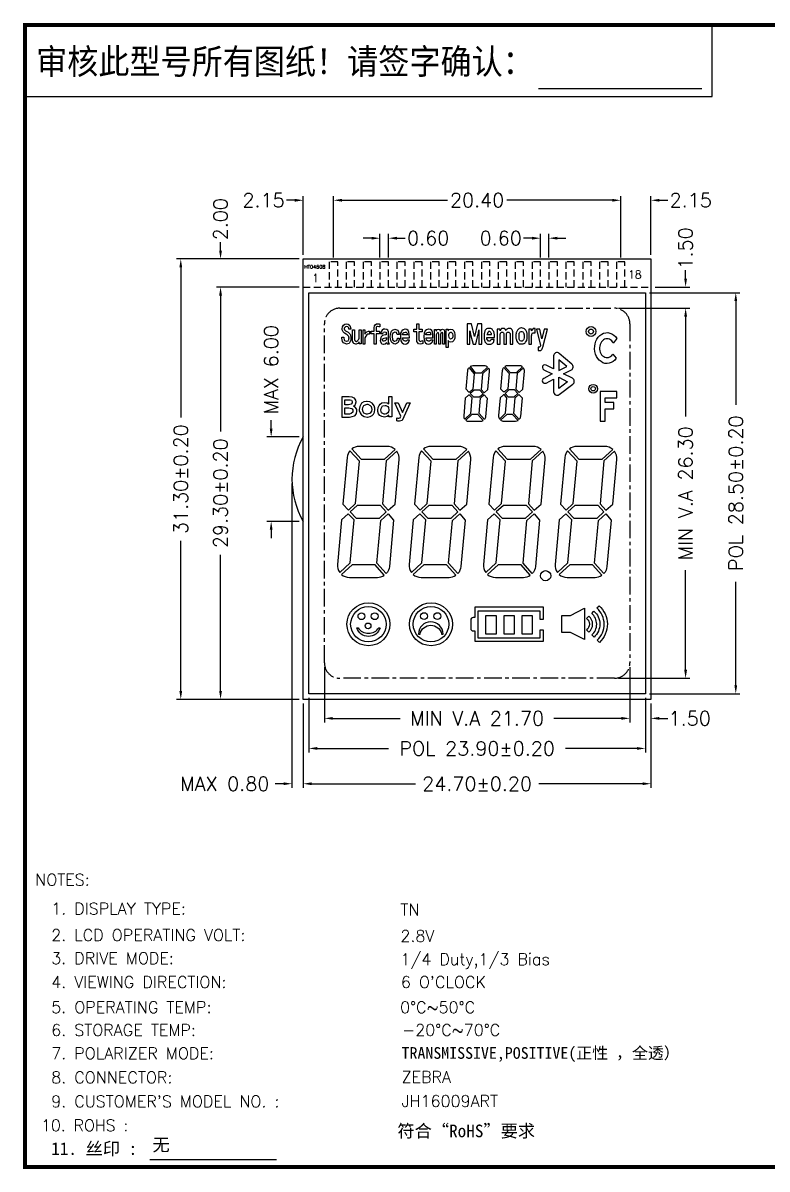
# Model space of a CAD drawing. Header units: inches. Extents: x -1849 to -1456, y -1004 to -896.
# Drawn here: x -1775.8 to -1722.9, y -1003.5 to -922.1 of the extents above; entities that cross this region are included whole.
import ezdxf

# ---------------------------------------------------------------- set-up
doc = ezdxf.new("R2010")
doc.units = ezdxf.units.IN
doc.header["$MEASUREMENT"] = 0
doc.header["$PDMODE"] = 35
doc.linetypes.add('CENTER', pattern=[2, 1.25, -0.25, 0.25, -0.25])
doc.linetypes.add('DASHED', pattern=[0.75, 0.5, -0.25])
doc.layers.add('dim', color=3, linetype='Continuous')
doc.layers.add('SPEC', color=2, linetype='Continuous')
doc.styles.add('romans', font='romans.shx')
doc.styles.add('公司名', font='')
doc.styles.add('新宋体', font='')
doc.styles.add('样式 3', font='romanc.shx')
doc.styles.get('公司名').set_extended_font_data('SimSun')
doc.styles.get('新宋体').set_extended_font_data('SimSun')
doc.dimstyles.new('LCDDIM', dxfattribs={"dimtxt": 1, "dimasz": 0.6, "dimexe": 0.3, "dimexo": 0.3, "dimgap": 0.1, "dimtad": 0, "dimzin": 0, "dimdsep": 46, "dimtxsty": 'romans', "dimcen": 2.5, "dimclrd": 256, "dimclre": 256, "dimclrt": 256, "dimazin": 3, "dimtfac": 1, "dimtofl": 0, "dimtmove": 0, "dimatfit": 0, "dimfxl": 0, "dimlwd": -1, "dimlwe": -1, "dimarcsym": 0})

# ---------------------------------------------------------------- blocks, each defined once
blk = doc.blocks.new('*D2')
at = {"layer": 'Defpoints', "color": 0}
for p in [(-1758.151, -951.482), (-1755.87, -951.482), (-1755.87, -957.482)]:
    blk.add_point(p, dxfattribs=at)
at = {"layer": 'dim'}
for p, q in [((-1758.151, -950.882), (-1758.151, -950.282)), ((-1756.17, -951.482), (-1758.451, -951.482)), ((-1756.17, -957.482), (-1758.451, -957.482)), ((-1758.151, -958.082), (-1758.151, -958.682))]:
    blk.add_line(p, q, dxfattribs=at)
for points in [[(-1758.251, -950.882), (-1758.051, -950.882), (-1758.151, -951.482)], [(-1758.251, -958.082), (-1758.051, -958.082), (-1758.151, -957.482)]]:
    blk.add_solid(points, dxfattribs=at)
at = {"layer": 'dim', "insert": (-1758.151, -946.706), "char_height": 1, "attachment_point": 5, "rotation": 90, "style": 'romans'}
blk.add_mtext('MAX 6.00', dxfattribs=at)
blk = doc.blocks.new('*D3')
at = {"layer": 'Defpoints', "color": 0}
for p in [(-1764.57, -938.832), (-1755.87, -938.832), (-1755.87, -970.132)]:
    blk.add_point(p, dxfattribs=at)
at = {"layer": 'dim'}
for p, q in [((-1756.17, -938.832), (-1764.87, -938.832)), ((-1764.57, -939.432), (-1764.57, -950.096)), ((-1764.57, -969.532), (-1764.57, -958.868)), ((-1756.17, -970.132), (-1764.87, -970.132))]:
    blk.add_line(p, q, dxfattribs=at)
for points in [[(-1764.67, -939.432), (-1764.47, -939.432), (-1764.57, -938.832)], [(-1764.67, -969.532), (-1764.47, -969.532), (-1764.57, -970.132)]]:
    blk.add_solid(points, dxfattribs=at)
at = {"layer": 'dim', "insert": (-1764.57, -954.482), "char_height": 1, "attachment_point": 5, "rotation": 90, "style": 'romans'}
blk.add_mtext('31.30%%P0.20', dxfattribs=at)
blk = doc.blocks.new('*D4')
at = {"layer": 'Defpoints', "color": 0}
for p in [(-1761.744, -940.832), (-1755.87, -940.832), (-1756.37, -970.132)]:
    blk.add_point(p, dxfattribs=at)
at = {"layer": 'dim'}
for p, q in [((-1756.17, -940.832), (-1762.044, -940.832)), ((-1761.744, -941.432), (-1761.744, -951.096)), ((-1761.744, -969.532), (-1761.744, -959.868)), ((-1756.67, -970.132), (-1762.044, -970.132))]:
    blk.add_line(p, q, dxfattribs=at)
for points in [[(-1761.844, -941.432), (-1761.644, -941.432), (-1761.744, -940.832)], [(-1761.844, -969.532), (-1761.644, -969.532), (-1761.744, -970.132)]]:
    blk.add_solid(points, dxfattribs=at)
at = {"layer": 'dim', "insert": (-1761.744, -955.482), "char_height": 1, "attachment_point": 5, "rotation": 90, "style": 'romans'}
blk.add_mtext('29.30%%P0.20', dxfattribs=at)
blk = doc.blocks.new('*D5')
at = {"layer": 'Defpoints', "color": 0}
for p in [(-1733.32, -934.662), (-1753.72, -939.032), (-1733.32, -939.032)]:
    blk.add_point(p, dxfattribs=at)
at = {"layer": 'dim'}
for p, q in [((-1753.72, -938.732), (-1753.72, -934.362)), ((-1753.12, -934.662), (-1745.62, -934.662)), ((-1733.92, -934.662), (-1741.42, -934.662)), ((-1733.32, -938.732), (-1733.32, -934.362))]:
    blk.add_line(p, q, dxfattribs=at)
for points in [[(-1753.12, -934.562), (-1753.12, -934.762), (-1753.72, -934.662)], [(-1733.92, -934.562), (-1733.92, -934.762), (-1733.32, -934.662)]]:
    blk.add_solid(points, dxfattribs=at)
at = {"layer": 'dim', "insert": (-1743.52, -934.662), "char_height": 1, "attachment_point": 5, "style": 'romans'}
blk.add_mtext('20.40', dxfattribs=at)
blk = doc.blocks.new('*D6')
at = {"layer": 'Defpoints', "color": 0}
for p in [(-1749.82, -937.358), (-1750.42, -939.032), (-1749.82, -939.032)]:
    blk.add_point(p, dxfattribs=at)
at = {"layer": 'dim'}
for p, q in [((-1751.02, -937.358), (-1751.62, -937.358)), ((-1750.42, -938.732), (-1750.42, -937.058)), ((-1749.82, -938.732), (-1749.82, -937.058)), ((-1749.22, -937.358), (-1748.62, -937.358))]:
    blk.add_line(p, q, dxfattribs=at)
for points in [[(-1751.02, -937.258), (-1751.02, -937.458), (-1750.42, -937.358)], [(-1749.22, -937.258), (-1749.22, -937.458), (-1749.82, -937.358)]]:
    blk.add_solid(points, dxfattribs=at)
at = {"layer": 'dim', "insert": (-1746.996, -937.358), "char_height": 1, "attachment_point": 5, "style": 'romans'}
blk.add_mtext('0.60', dxfattribs=at)
blk = doc.blocks.new('*D7')
at = {"layer": 'Defpoints', "color": 0}
for p in [(-1739.02, -937.358), (-1739.02, -939.032), (-1738.42, -939.032)]:
    blk.add_point(p, dxfattribs=at)
at = {"layer": 'dim'}
for p, q in [((-1739.62, -937.358), (-1740.22, -937.358)), ((-1739.02, -938.732), (-1739.02, -937.058)), ((-1738.42, -938.732), (-1738.42, -937.058)), ((-1737.82, -937.358), (-1737.22, -937.358))]:
    blk.add_line(p, q, dxfattribs=at)
for points in [[(-1739.62, -937.258), (-1739.62, -937.458), (-1739.02, -937.358)], [(-1737.82, -937.258), (-1737.82, -937.458), (-1738.42, -937.358)]]:
    blk.add_solid(points, dxfattribs=at)
at = {"layer": 'dim', "insert": (-1741.844, -937.358), "char_height": 1, "attachment_point": 5, "style": 'romans'}
blk.add_mtext('0.60', dxfattribs=at)
blk = doc.blocks.new('*D8')
at = {"layer": 'Defpoints', "color": 0}
for p in [(-1755.87, -934.662), (-1755.87, -938.832), (-1753.72, -939.032)]:
    blk.add_point(p, dxfattribs=at)
at = {"layer": 'dim'}
for p, q in [((-1756.47, -934.662), (-1757.07, -934.662)), ((-1755.87, -938.532), (-1755.87, -934.362)), ((-1753.72, -938.732), (-1753.72, -934.362)), ((-1753.12, -934.662), (-1752.52, -934.662))]:
    blk.add_line(p, q, dxfattribs=at)
for points in [[(-1756.47, -934.562), (-1756.47, -934.762), (-1755.87, -934.662)], [(-1753.12, -934.562), (-1753.12, -934.762), (-1753.72, -934.662)]]:
    blk.add_solid(points, dxfattribs=at)
at = {"layer": 'dim', "insert": (-1758.694, -934.662), "char_height": 1, "attachment_point": 5, "style": 'romans'}
blk.add_mtext('2.15', dxfattribs=at)
blk = doc.blocks.new('*D9')
at = {"layer": 'Defpoints', "color": 0}
for p in [(-1731.17, -934.662), (-1733.32, -939.032), (-1731.17, -938.832)]:
    blk.add_point(p, dxfattribs=at)
at = {"layer": 'dim'}
for p, q in [((-1733.92, -934.662), (-1734.52, -934.662)), ((-1733.32, -938.732), (-1733.32, -934.362)), ((-1731.17, -938.532), (-1731.17, -934.362)), ((-1730.57, -934.662), (-1729.97, -934.662))]:
    blk.add_line(p, q, dxfattribs=at)
for points in [[(-1733.92, -934.562), (-1733.92, -934.762), (-1733.32, -934.662)], [(-1730.57, -934.562), (-1730.57, -934.762), (-1731.17, -934.662)]]:
    blk.add_solid(points, dxfattribs=at)
at = {"layer": 'dim', "insert": (-1728.346, -934.662), "char_height": 1, "attachment_point": 5, "style": 'romans'}
blk.add_mtext('2.15', dxfattribs=at)
blk = doc.blocks.new('*D10')
at = {"layer": 'Defpoints', "color": 0}
for p in [(-1761.744, -938.832), (-1755.87, -938.832), (-1755.87, -940.832)]:
    blk.add_point(p, dxfattribs=at)
at = {"layer": 'dim'}
for p, q in [((-1761.744, -938.232), (-1761.744, -937.632)), ((-1756.17, -938.832), (-1762.044, -938.832)), ((-1756.17, -940.832), (-1762.044, -940.832)), ((-1761.744, -941.432), (-1761.744, -942.032))]:
    blk.add_line(p, q, dxfattribs=at)
for points in [[(-1761.844, -938.232), (-1761.644, -938.232), (-1761.744, -938.832)], [(-1761.844, -941.432), (-1761.644, -941.432), (-1761.744, -940.832)]]:
    blk.add_solid(points, dxfattribs=at)
at = {"layer": 'dim', "insert": (-1761.744, -936.008), "char_height": 1, "attachment_point": 5, "rotation": 90, "style": 'romans'}
blk.add_mtext('2.00', dxfattribs=at)
blk = doc.blocks.new('*D11')
at = {"layer": 'Defpoints', "color": 0}
for p in [(-1755.87, -970.132), (-1731.17, -970.132), (-1731.17, -976.127)]:
    blk.add_point(p, dxfattribs=at)
at = {"layer": 'dim'}
for p, q in [((-1755.87, -970.432), (-1755.87, -976.427)), ((-1731.17, -970.432), (-1731.17, -976.427)), ((-1755.27, -976.127), (-1747.906, -976.127)), ((-1731.77, -976.127), (-1739.135, -976.127))]:
    blk.add_line(p, q, dxfattribs=at)
for points in [[(-1755.27, -976.027), (-1755.27, -976.227), (-1755.87, -976.127)], [(-1731.77, -976.027), (-1731.77, -976.227), (-1731.17, -976.127)]]:
    blk.add_solid(points, dxfattribs=at)
at = {"layer": 'dim', "insert": (-1743.52, -976.127), "char_height": 1, "attachment_point": 5, "style": 'romans'}
blk.add_mtext('24.70%%P0.20', dxfattribs=at)
blk = doc.blocks.new('*D12')
at = {"layer": 'Defpoints', "color": 0}
for p in [(-1755.47, -969.732), (-1731.57, -969.732), (-1731.57, -973.617)]:
    blk.add_point(p, dxfattribs=at)
at = {"layer": 'dim'}
for p, q in [((-1755.47, -970.032), (-1755.47, -973.917)), ((-1731.57, -970.032), (-1731.57, -973.917)), ((-1754.87, -973.617), (-1749.811, -973.617)), ((-1732.17, -973.617), (-1737.23, -973.617))]:
    blk.add_line(p, q, dxfattribs=at)
for points in [[(-1754.87, -973.517), (-1754.87, -973.717), (-1755.47, -973.617)], [(-1732.17, -973.517), (-1732.17, -973.717), (-1731.57, -973.617)]]:
    blk.add_solid(points, dxfattribs=at)
at = {"layer": 'dim', "insert": (-1743.52, -973.617), "char_height": 1, "attachment_point": 5, "style": 'romans'}
blk.add_mtext('POL 23.90%%P0.20', dxfattribs=at)
blk = doc.blocks.new('*D13')
at = {"layer": 'Defpoints', "color": 0}
for p in [(-1754.37, -967.532), (-1732.67, -967.532), (-1732.67, -971.481)]:
    blk.add_point(p, dxfattribs=at)
at = {"layer": 'dim'}
for p, q in [((-1754.37, -967.832), (-1754.37, -971.781)), ((-1732.67, -967.832), (-1732.67, -971.781)), ((-1753.77, -971.481), (-1748.977, -971.481)), ((-1733.27, -971.481), (-1738.063, -971.481))]:
    blk.add_line(p, q, dxfattribs=at)
for points in [[(-1753.77, -971.381), (-1753.77, -971.581), (-1754.37, -971.481)], [(-1733.27, -971.381), (-1733.27, -971.581), (-1732.67, -971.481)]]:
    blk.add_solid(points, dxfattribs=at)
at = {"layer": 'dim', "insert": (-1743.52, -971.481), "char_height": 1, "attachment_point": 5, "style": 'romans'}
blk.add_mtext('MIN V.A 21.70', dxfattribs=at)
blk = doc.blocks.new('*D14')
at = {"layer": 'Defpoints', "color": 0}
for p in [(-1756.67, -954.482), (-1755.87, -970.132), (-1755.87, -976.127)]:
    blk.add_point(p, dxfattribs=at)
at = {"layer": 'dim'}
for p, q in [((-1756.67, -954.782), (-1756.67, -976.427)), ((-1755.87, -970.432), (-1755.87, -976.427)), ((-1757.27, -976.127), (-1757.87, -976.127)), ((-1755.27, -976.127), (-1754.67, -976.127))]:
    blk.add_line(p, q, dxfattribs=at)
for points in [[(-1757.27, -976.027), (-1757.27, -976.227), (-1756.67, -976.127)], [(-1755.27, -976.027), (-1755.27, -976.227), (-1755.87, -976.127)]]:
    blk.add_solid(points, dxfattribs=at)
at = {"layer": 'dim', "insert": (-1761.446, -976.127), "char_height": 1, "attachment_point": 5, "style": 'romans'}
blk.add_mtext('MAX 0.80', dxfattribs=at)
blk = doc.blocks.new('*D15')
at = {"layer": 'Defpoints', "color": 0}
for p in [(-1731.57, -941.232), (-1725.146, -941.232), (-1731.57, -969.732)]:
    blk.add_point(p, dxfattribs=at)
at = {"layer": 'dim'}
for p, q in [((-1731.27, -941.232), (-1724.846, -941.232)), ((-1725.146, -941.832), (-1725.146, -949.192)), ((-1725.146, -969.132), (-1725.146, -961.773)), ((-1731.27, -969.732), (-1724.846, -969.732))]:
    blk.add_line(p, q, dxfattribs=at)
for points in [[(-1725.246, -941.832), (-1725.046, -941.832), (-1725.146, -941.232)], [(-1725.246, -969.132), (-1725.046, -969.132), (-1725.146, -969.732)]]:
    blk.add_solid(points, dxfattribs=at)
at = {"layer": 'dim', "insert": (-1725.146, -955.482), "char_height": 1, "attachment_point": 5, "rotation": 90, "style": 'romans'}
blk.add_mtext('POL 28.50%%P0.20', dxfattribs=at)
blk = doc.blocks.new('*D16')
at = {"layer": 'Defpoints', "color": 0}
for p in [(-1733.77, -942.332), (-1728.709, -942.332), (-1733.77, -968.632)]:
    blk.add_point(p, dxfattribs=at)
at = {"layer": 'dim'}
for p, q in [((-1733.47, -942.332), (-1728.409, -942.332)), ((-1728.709, -942.932), (-1728.709, -950.025)), ((-1728.709, -968.032), (-1728.709, -960.939)), ((-1733.47, -968.632), (-1728.409, -968.632))]:
    blk.add_line(p, q, dxfattribs=at)
for points in [[(-1728.809, -942.932), (-1728.609, -942.932), (-1728.709, -942.332)], [(-1728.809, -968.032), (-1728.609, -968.032), (-1728.709, -968.632)]]:
    blk.add_solid(points, dxfattribs=at)
at = {"layer": 'dim', "insert": (-1728.709, -955.482), "char_height": 1, "attachment_point": 5, "rotation": 90, "style": 'romans'}
blk.add_mtext('MIN V.A 26.30', dxfattribs=at)
blk = doc.blocks.new('*D17')
at = {"layer": 'Defpoints', "color": 0}
for p in [(-1732.67, -967.532), (-1731.17, -970.132), (-1731.17, -971.481)]:
    blk.add_point(p, dxfattribs=at)
at = {"layer": 'dim'}
for p, q in [((-1732.67, -967.832), (-1732.67, -971.781)), ((-1731.17, -970.432), (-1731.17, -971.781)), ((-1733.27, -971.481), (-1733.87, -971.481)), ((-1730.57, -971.481), (-1729.97, -971.481))]:
    blk.add_line(p, q, dxfattribs=at)
for points in [[(-1733.27, -971.381), (-1733.27, -971.581), (-1732.67, -971.481)], [(-1730.57, -971.381), (-1730.57, -971.581), (-1731.17, -971.481)]]:
    blk.add_solid(points, dxfattribs=at)
at = {"layer": 'dim', "insert": (-1728.418, -971.481), "char_height": 1, "attachment_point": 5, "style": 'romans'}
blk.add_mtext('1.50', dxfattribs=at)
blk = doc.blocks.new('*D18')
at = {"layer": 'Defpoints', "color": 0}
for p in [(-1731.17, -940.832), (-1728.709, -940.832), (-1733.77, -942.332)]:
    blk.add_point(p, dxfattribs=at)
at = {"layer": 'dim'}
for p, q in [((-1728.709, -940.232), (-1728.709, -939.632)), ((-1730.87, -940.832), (-1728.409, -940.832)), ((-1733.47, -942.332), (-1728.409, -942.332)), ((-1728.709, -942.932), (-1728.709, -943.532))]:
    blk.add_line(p, q, dxfattribs=at)
for points in [[(-1728.809, -940.232), (-1728.609, -940.232), (-1728.709, -940.832)], [(-1728.809, -942.932), (-1728.609, -942.932), (-1728.709, -942.332)]]:
    blk.add_solid(points, dxfattribs=at)
at = {"layer": 'dim', "insert": (-1728.709, -938.08), "char_height": 1, "attachment_point": 5, "rotation": 90, "style": 'romans'}
blk.add_mtext('1.50', dxfattribs=at)
blk = doc.blocks.new('A')
at = {"layer": 'SPEC', "const_width": 0.28}
blk.add_lwpolyline([(0, 0), (0, 81.172), (114.799, 81.173), (114.8, 0), (0, 0)], dxfattribs=at)

msp = doc.modelspace()

# ---------------------------------------------------------------- linework, layer by layer
at = {"ltscale": 0.5}
for points in [[(-1731.17, -970.132), (-1755.87, -970.132), (-1755.87, -938.832), (-1731.17, -938.832)], [(-1755.47, -969.732), (-1755.47, -941.232), (-1731.57, -941.232), (-1731.57, -969.732)], [(-1742.895, -965.486), (-1742.895, -964.167), (-1742.178, -964.167), (-1742.178, -965.486)], [(-1740.888, -965.486), (-1741.605, -965.486), (-1741.605, -964.167), (-1740.888, -964.167)], [(-1740.314, -965.486), (-1740.314, -964.167), (-1739.598, -964.167), (-1739.598, -965.486)]]:
    msp.add_lwpolyline(points, close=True, dxfattribs=at)
at = {"linetype": 'DASHED'}
for points in [[(-1753.42, -940.832), (-1753.42, -939.032), (-1754.02, -939.032), (-1754.02, -940.832)], [(-1752.22, -940.832), (-1752.22, -939.032), (-1752.82, -939.032), (-1752.82, -940.832)], [(-1751.02, -940.832), (-1751.02, -939.032), (-1751.62, -939.032), (-1751.62, -940.832)], [(-1749.82, -940.832), (-1749.82, -939.032), (-1750.42, -939.032), (-1750.42, -940.832)], [(-1748.62, -940.832), (-1748.62, -939.032), (-1749.22, -939.032), (-1749.22, -940.832)], [(-1747.42, -940.832), (-1747.42, -939.032), (-1748.02, -939.032), (-1748.02, -940.832)], [(-1746.22, -940.832), (-1746.22, -939.032), (-1746.82, -939.032), (-1746.82, -940.832)], [(-1745.02, -940.832), (-1745.02, -939.032), (-1745.62, -939.032), (-1745.62, -940.832)], [(-1743.82, -940.832), (-1743.82, -939.032), (-1744.42, -939.032), (-1744.42, -940.832)], [(-1742.62, -940.832), (-1742.62, -939.032), (-1743.22, -939.032), (-1743.22, -940.832)], [(-1741.42, -940.832), (-1741.42, -939.032), (-1742.02, -939.032), (-1742.02, -940.832)], [(-1740.22, -940.832), (-1740.22, -939.032), (-1740.82, -939.032), (-1740.82, -940.832)], [(-1739.02, -940.832), (-1739.02, -939.032), (-1739.62, -939.032), (-1739.62, -940.832)], [(-1737.82, -940.832), (-1737.82, -939.032), (-1738.42, -939.032), (-1738.42, -940.832)], [(-1736.62, -940.832), (-1736.62, -939.032), (-1737.22, -939.032), (-1737.22, -940.832)], [(-1735.42, -940.832), (-1735.42, -939.032), (-1736.02, -939.032), (-1736.02, -940.832)], [(-1734.22, -940.832), (-1734.22, -939.032), (-1734.82, -939.032), (-1734.82, -940.832)], [(-1733.02, -940.832), (-1733.02, -939.032), (-1733.62, -939.032), (-1733.62, -940.832)], [(-1755.87, -940.832), (-1731.17, -940.832)]]:
    msp.add_lwpolyline(points, dxfattribs=at)
at = {"linetype": 'CENTER'}
msp.add_lwpolyline([(-1732.67, -943.432), (-1732.67, -967.532, -0.414214), (-1733.77, -968.632), (-1753.27, -968.632, -0.414214), (-1754.37, -967.532), (-1754.37, -943.432, -0.414214), (-1753.27, -942.332), (-1733.77, -942.332, -0.414214)], format="xyb", close=True, dxfattribs=at)
at = {"color": 6}
for points in [[(-1752.573, -944.149), (-1752.546, -944.19), (-1752.525, -944.236), (-1752.509, -944.285), (-1752.496, -944.337), (-1752.488, -944.391), (-1752.485, -944.446), (-1752.486, -944.501), (-1752.491, -944.556), (-1752.501, -944.609), (-1752.515, -944.66), (-1752.533, -944.708), (-1752.555, -944.752), (-1752.62, -944.83), (-1752.792, -944.884), (-1752.853, -944.874), (-1753.008, -944.793), (-1753.078, -944.687), (-1753.125, -944.46), (-1753.125, -944.384), (-1752.99, -944.384), (-1752.99, -944.43), (-1752.959, -944.58), (-1752.934, -944.617), (-1752.823, -944.675), (-1752.798, -944.679), (-1752.679, -944.642), (-1752.651, -944.609), (-1752.64, -944.583), (-1752.631, -944.555), (-1752.625, -944.526), (-1752.621, -944.496), (-1752.619, -944.466), (-1752.62, -944.435), (-1752.624, -944.405), (-1752.63, -944.376), (-1752.638, -944.348), (-1752.648, -944.322), (-1752.657, -944.309), (-1752.751, -944.222), (-1752.818, -944.184), (-1752.948, -944.113), (-1753.031, -944.004), (-1753.034, -944), (-1753.095, -943.871), (-1753.101, -943.8), (-1753.079, -943.65), (-1753.009, -943.538), (-1752.906, -943.459), (-1752.798, -943.438), (-1752.671, -943.463), (-1752.576, -943.534), (-1752.565, -943.55), (-1752.513, -943.692), (-1752.499, -943.813), (-1752.636, -943.813), (-1752.642, -943.76), (-1752.667, -943.692), (-1752.711, -943.659), (-1752.798, -943.642), (-1752.866, -943.655), (-1752.926, -943.702), (-1752.955, -943.748), (-1752.963, -943.801), (-1752.933, -943.865), (-1752.878, -943.936), (-1752.771, -943.994), (-1752.691, -944.039)], [(-1752.233, -944.541), (-1752.227, -944.574), (-1752.217, -944.605), (-1752.203, -944.632), (-1752.186, -944.655), (-1752.166, -944.672), (-1752.145, -944.684), (-1752.122, -944.689), (-1752.099, -944.688), (-1752.049, -944.667), (-1752.003, -944.633), (-1751.961, -944.586), (-1751.926, -944.528), (-1751.898, -944.462), (-1751.898, -943.862), (-1751.763, -943.862), (-1751.763, -944.867), (-1751.898, -944.867), (-1751.898, -944.728), (-1751.971, -944.822), (-1751.99, -944.838), (-1752.104, -944.88), (-1752.146, -944.884), (-1752.268, -944.851), (-1752.312, -944.805), (-1752.362, -944.676), (-1752.368, -944.614), (-1752.368, -943.862), (-1752.233, -943.862)], [(-1751.485, -944.433), (-1751.485, -944.884), (-1751.62, -944.884), (-1751.62, -943.878), (-1751.485, -943.878), (-1751.485, -944.189), (-1751.42, -944.085), (-1751.353, -944.022), (-1751.242, -943.976), (-1751.162, -943.968), (-1751.162, -944.186), (-1751.289, -944.186), (-1751.359, -944.223), (-1751.436, -944.323)], [(-1750.837, -943.728), (-1750.809, -943.578), (-1750.767, -943.511), (-1750.667, -943.445), (-1750.59, -943.436), (-1750.479, -943.445), (-1750.427, -943.467), (-1750.427, -943.665), (-1750.501, -943.645), (-1750.588, -943.639), (-1750.634, -943.644), (-1750.687, -943.679), (-1750.688, -943.68), (-1750.702, -943.755), (-1750.702, -943.953), (-1750.459, -943.953), (-1750.459, -944.155), (-1750.702, -944.155), (-1750.702, -944.884), (-1750.837, -944.884), (-1750.837, -944.155), (-1751.045, -944.155), (-1751.045, -943.953), (-1750.837, -943.953)], [(-1749.873, -943.901), (-1749.945, -943.847), (-1750.075, -943.822), (-1750.17, -943.834), (-1750.275, -943.893), (-1750.322, -943.955), (-1750.379, -944.13), (-1750.22, -944.13), (-1750.181, -944.041), (-1750.082, -944.014), (-1750.068, -944.018), (-1749.987, -944.043), (-1749.972, -944.101), (-1749.989, -944.223), (-1750.02, -944.232), (-1750.145, -944.257), (-1750.239, -944.282), (-1750.336, -944.363), (-1750.364, -944.405), (-1750.392, -944.528), (-1750.397, -944.647), (-1750.392, -944.705), (-1750.331, -944.822), (-1750.284, -944.855), (-1750.164, -944.884), (-1750.153, -944.884), (-1750.034, -944.855), (-1750.028, -944.851), (-1749.928, -944.766), (-1749.923, -944.822), (-1749.903, -944.867), (-1749.746, -944.867), (-1749.782, -944.792), (-1749.806, -944.705), (-1749.806, -944.117), (-1749.815, -944.022)], [(-1749.36, -944.029), (-1749.471, -944.075), (-1749.496, -944.1), (-1749.546, -944.221), (-1749.557, -944.372), (-1749.535, -944.53), (-1749.496, -944.601), (-1749.391, -944.675), (-1749.36, -944.68), (-1749.244, -944.638), (-1749.23, -944.625), (-1749.183, -944.496), (-1749.183, -944.455), (-1749.048, -944.455), (-1749.048, -944.548), (-1749.129, -944.771), (-1749.192, -944.828), (-1749.351, -944.884), (-1749.427, -944.874), (-1749.581, -944.764), (-1749.66, -944.62), (-1749.694, -944.382), (-1749.677, -944.153), (-1749.596, -943.956), (-1749.528, -943.889), (-1749.365, -943.821), (-1749.163, -943.882), (-1749.044, -944.191), (-1749.2, -944.191), (-1749.249, -944.062)], [(-1748.331, -944.43), (-1748.336, -944.192), (-1748.361, -944.038), (-1748.413, -943.925), (-1748.508, -943.85), (-1748.63, -943.825), (-1748.655, -943.825), (-1748.774, -943.859), (-1748.871, -943.942), (-1748.899, -943.983), (-1748.952, -944.113), (-1748.968, -944.354), (-1748.965, -944.417), (-1748.935, -944.647), (-1748.871, -944.759), (-1748.852, -944.784), (-1748.752, -944.859), (-1748.63, -944.884), (-1748.533, -944.867), (-1748.427, -944.801), (-1748.366, -944.718), (-1748.334, -944.6), (-1748.481, -944.6), (-1748.501, -944.628), (-1748.567, -944.67), (-1748.628, -944.68), (-1748.711, -944.663), (-1748.776, -944.615), (-1748.814, -944.467), (-1748.822, -944.43)], [(-1748.789, -944.104), (-1748.727, -944.051), (-1748.642, -944.028), (-1748.639, -944.028), (-1748.55, -944.046), (-1748.505, -944.081), (-1748.486, -944.123), (-1748.469, -944.228), (-1748.824, -944.228), (-1748.821, -944.179), (-1748.792, -944.11)], [(-1748.01, -944.02), (-1748.01, -943.818), (-1747.802, -943.818), (-1747.802, -943.436), (-1747.667, -943.436), (-1747.667, -943.818), (-1747.425, -943.818), (-1747.425, -944.02), (-1747.667, -944.02), (-1747.667, -944.568), (-1747.646, -944.628), (-1747.561, -944.687), (-1747.45, -944.661), (-1747.375, -944.624), (-1747.375, -944.847), (-1747.444, -944.867), (-1747.555, -944.884), (-1747.677, -944.855), (-1747.736, -944.805), (-1747.791, -944.698), (-1747.802, -944.593), (-1747.802, -944.02)], [(-1746.665, -944.43), (-1746.67, -944.192), (-1746.695, -944.038), (-1746.748, -943.925), (-1746.842, -943.85), (-1746.964, -943.825), (-1746.989, -943.825), (-1747.108, -943.859), (-1747.205, -943.942), (-1747.233, -943.983), (-1747.286, -944.113), (-1747.302, -944.354), (-1747.3, -944.417), (-1747.269, -944.647), (-1747.205, -944.759), (-1747.186, -944.784), (-1747.086, -944.859), (-1746.964, -944.884), (-1746.867, -944.867), (-1746.761, -944.801), (-1746.7, -944.718), (-1746.668, -944.6), (-1746.815, -944.6), (-1746.835, -944.628), (-1746.901, -944.67), (-1746.963, -944.68), (-1747.046, -944.663), (-1747.11, -944.615), (-1747.148, -944.467), (-1747.156, -944.43)], [(-1747.123, -944.104), (-1747.061, -944.051), (-1746.977, -944.028), (-1746.973, -944.028), (-1746.884, -944.046), (-1746.839, -944.081), (-1746.82, -944.123), (-1746.803, -944.228), (-1747.158, -944.228), (-1747.155, -944.179), (-1747.126, -944.11)], [(-1746.417, -944.217), (-1746.417, -944.884), (-1746.552, -944.884), (-1746.552, -943.842), (-1746.43, -943.842), (-1746.43, -943.959), (-1746.355, -943.854), (-1746.264, -943.825), (-1746.178, -943.854), (-1746.133, -943.959), (-1746.058, -943.854), (-1745.972, -943.825), (-1745.861, -943.871), (-1745.825, -944.013), (-1745.825, -944.884), (-1745.96, -944.884), (-1745.96, -944.091), (-1746.011, -944.057), (-1746.092, -944.119), (-1746.128, -944.194), (-1746.128, -944.884), (-1746.25, -944.884), (-1746.25, -944.168), (-1746.264, -944.093), (-1746.311, -944.06), (-1746.391, -944.122)], [(-1745.58, -943.946), (-1745.504, -943.857), (-1745.387, -943.827), (-1745.271, -943.857), (-1745.179, -943.936), (-1745.121, -944.052), (-1745.093, -944.206), (-1745.093, -944.279), (-1745.107, -944.459), (-1745.151, -944.588), (-1745.179, -944.629), (-1745.276, -944.717), (-1745.387, -944.746), (-1745.504, -944.717), (-1745.58, -944.624), (-1745.58, -945.127), (-1745.714, -945.127), (-1745.714, -943.827), (-1745.58, -943.827)], [(-1745.509, -944.419), (-1745.528, -944.273), (-1745.522, -944.191), (-1745.482, -944.083), (-1745.478, -944.077), (-1745.391, -944.033), (-1745.365, -944.038), (-1745.281, -944.095), (-1745.267, -944.128), (-1745.249, -944.278), (-1745.256, -944.367), (-1745.294, -944.476), (-1745.308, -944.495), (-1745.399, -944.533), (-1745.408, -944.531), (-1745.488, -944.464)], [(-1743.712, -944.347), (-1743.923, -943.438), (-1744.234, -943.438), (-1744.234, -944.884), (-1744.036, -944.884), (-1744.036, -943.952), (-1744.024, -944.003), (-1744.009, -944.081), (-1743.995, -944.14), (-1743.982, -944.201), (-1743.811, -944.884), (-1743.613, -944.884), (-1743.441, -944.161), (-1743.432, -944.117), (-1743.414, -944.032), (-1743.397, -943.923), (-1743.388, -943.864), (-1743.388, -944.884), (-1743.19, -944.884), (-1743.19, -943.438), (-1743.5, -943.438)], [(-1742.568, -944.627), (-1742.595, -944.675), (-1742.708, -944.675), (-1742.82, -944.506), (-1742.82, -944.418), (-1742.285, -944.418), (-1742.285, -944.209), (-1742.299, -944.153), (-1742.317, -944.081), (-1742.33, -944.033), (-1742.343, -943.992), (-1742.397, -943.912), (-1742.425, -943.87), (-1742.456, -943.824), (-1742.498, -943.801), (-1742.542, -943.783), (-1742.793, -943.783), (-1742.853, -943.803), (-1742.879, -943.824), (-1742.913, -943.865), (-1742.939, -943.905), (-1742.965, -943.952), (-1742.98, -943.989), (-1742.991, -944.041), (-1742.998, -944.08), (-1743.018, -944.161), (-1743.018, -944.506), (-1743.002, -944.589), (-1742.991, -944.627), (-1742.975, -944.681), (-1742.965, -944.715), (-1742.938, -944.755), (-1742.886, -944.815), (-1742.852, -944.844), (-1742.825, -944.863), (-1742.793, -944.884), (-1742.542, -944.884), (-1742.484, -944.863), (-1742.456, -944.844), (-1742.428, -944.826), (-1742.397, -944.804), (-1742.363, -944.763), (-1742.343, -944.715), (-1742.325, -944.641), (-1742.317, -944.587), (-1742.317, -944.547), (-1742.509, -944.547), (-1742.542, -944.587)], [(-1742.751, -944.053), (-1742.769, -944.08), (-1742.784, -944.11), (-1742.793, -944.145), (-1742.806, -944.178), (-1742.82, -944.209), (-1742.509, -944.209), (-1742.509, -944.121), (-1742.542, -944.081), (-1742.568, -944.041), (-1742.627, -943.992), (-1742.708, -943.992), (-1742.714, -944.001), (-1742.732, -944.027)], [(-1741.424, -944.12), (-1741.406, -944.081), (-1741.379, -944.041), (-1741.24, -944.041), (-1741.208, -944.081), (-1741.181, -944.121), (-1741.181, -944.884), (-1740.983, -944.884), (-1740.983, -944), (-1740.996, -943.949), (-1741.01, -943.912), (-1741.038, -943.868), (-1741.069, -943.832), (-1741.089, -943.812), (-1741.155, -943.784), (-1741.321, -943.784), (-1741.361, -943.803), (-1741.406, -943.832), (-1741.433, -943.872), (-1741.465, -943.912), (-1741.519, -943.832), (-1741.541, -943.814), (-1741.578, -943.784), (-1741.776, -943.784), (-1741.803, -943.832), (-1741.829, -943.872), (-1741.853, -943.905), (-1741.888, -943.952), (-1741.888, -943.832), (-1742.086, -943.832), (-1742.086, -944.884), (-1741.888, -944.884), (-1741.888, -944.249), (-1741.878, -944.164), (-1741.861, -944.121), (-1741.833, -944.075), (-1741.803, -944.041), (-1741.69, -944.041), (-1741.657, -944.078), (-1741.631, -944.121), (-1741.631, -944.884), (-1741.433, -944.884), (-1741.433, -944.169)], [(-1740.195, -944.851), (-1740.169, -944.836), (-1740.136, -944.819), (-1740.11, -944.796), (-1740.083, -944.747), (-1739.998, -944.619), (-1739.982, -944.554), (-1739.971, -944.498), (-1739.971, -944.113), (-1739.985, -944.066), (-1739.998, -944.032), (-1740.066, -943.899), (-1740.083, -943.864), (-1740.123, -943.829), (-1740.156, -943.8), (-1740.196, -943.775), (-1740.298, -943.75), (-1740.367, -943.735), (-1740.394, -943.735), (-1740.461, -943.747), (-1740.539, -943.775), (-1740.566, -943.791), (-1740.592, -943.816), (-1740.626, -943.858), (-1740.655, -943.899), (-1740.705, -943.984), (-1740.725, -944.028), (-1740.735, -944.064), (-1740.753, -944.138), (-1740.764, -944.201), (-1740.764, -944.45), (-1740.751, -944.508), (-1740.731, -944.579), (-1740.721, -944.63), (-1740.705, -944.667), (-1740.651, -944.747), (-1740.626, -944.775), (-1740.597, -944.805), (-1740.565, -944.836), (-1740.536, -944.855), (-1740.48, -944.876), (-1740.255, -944.876)], [(-1740.255, -944.032), (-1740.228, -944.073), (-1740.212, -944.107), (-1740.196, -944.153), (-1740.182, -944.232), (-1740.18, -944.32), (-1740.181, -944.368), (-1740.179, -944.428), (-1740.196, -944.539), (-1740.228, -944.579), (-1740.247, -944.603), (-1740.272, -944.632), (-1740.308, -944.667), (-1740.394, -944.667), (-1740.455, -944.647), (-1740.48, -944.619), (-1740.507, -944.579), (-1740.527, -944.539), (-1740.539, -944.498), (-1740.539, -944.153), (-1740.525, -944.108), (-1740.507, -944.073), (-1740.48, -944.032), (-1740.453, -944.011), (-1740.394, -943.984), (-1740.341, -943.984), (-1740.277, -944.007)], [(-1739.655, -943.952), (-1739.655, -943.832), (-1739.853, -943.832), (-1739.853, -944.884), (-1739.655, -944.884), (-1739.655, -944.298), (-1739.64, -944.216), (-1739.628, -944.169), (-1739.601, -944.121), (-1739.575, -944.081), (-1739.403, -944.081), (-1739.403, -943.784), (-1739.543, -943.784), (-1739.601, -943.872), (-1739.62, -943.904)], [(-1739.291, -943.824), (-1739.039, -944.884), (-1739.012, -944.924), (-1739.012, -945.013), (-1739.066, -945.093), (-1739.178, -945.093), (-1739.178, -945.35), (-1739.039, -945.35), (-1739.004, -945.328), (-1738.98, -945.31), (-1738.948, -945.282), (-1738.927, -945.262), (-1738.9, -945.221), (-1738.868, -945.141), (-1738.841, -945.093), (-1738.53, -943.824), (-1738.755, -943.824), (-1738.914, -944.518), (-1739.066, -943.824)], [(-1750.114, -944.466), (-1749.998, -944.433), (-1749.947, -944.418), (-1749.947, -944.551), (-1750.062, -944.658), (-1750.064, -944.662), (-1750.15, -944.685), (-1750.217, -944.669), (-1750.247, -944.63), (-1750.231, -944.516), (-1750.228, -944.512)], [(-1752.068, -949.643), (-1752.072, -949.539), (-1752.157, -949.396), (-1752.202, -949.361), (-1752.299, -949.306), (-1752.193, -949.2), (-1752.157, -949.151), (-1752.117, -948.982), (-1752.135, -948.866), (-1752.233, -948.728), (-1752.246, -948.719), (-1752.402, -948.643), (-1752.612, -948.621), (-1753.125, -948.621), (-1753.125, -950.067), (-1752.594, -950.067), (-1752.389, -950.04), (-1752.224, -949.973), (-1752.184, -949.946), (-1752.095, -949.826)], [(-1752.441, -948.879), (-1752.387, -948.958), (-1752.387, -949.046), (-1752.459, -949.149), (-1752.477, -949.158), (-1752.65, -949.207), (-1752.906, -949.207), (-1752.906, -948.836), (-1752.632, -948.836), (-1752.536, -948.84)], [(-1749.909, -949.053), (-1749.791, -949.133), (-1749.791, -948.607), (-1749.574, -948.607), (-1749.574, -950.053), (-1749.791, -950.053), (-1749.791, -949.944), (-1749.909, -950.035), (-1750.096, -950.067), (-1750.288, -950.035), (-1750.435, -949.955), (-1750.524, -949.83), (-1750.569, -949.665), (-1750.573, -949.589), (-1750.546, -949.379), (-1750.475, -949.24), (-1750.402, -949.15), (-1750.279, -949.055), (-1750.096, -949.028)], [(-1752.576, -949.852), (-1752.906, -949.852), (-1752.906, -949.423), (-1752.632, -949.423), (-1752.449, -949.451), (-1752.396, -949.487), (-1752.347, -949.56), (-1752.338, -949.638), (-1752.358, -949.72), (-1752.457, -949.823)], [(-1751.532, -950.039), (-1751.335, -950.067), (-1751.3, -950.067), (-1751.112, -950.03), (-1750.977, -949.963), (-1750.882, -949.853), (-1750.809, -949.709), (-1750.777, -949.533), (-1750.782, -949.432), (-1750.833, -949.27), (-1750.944, -949.094), (-1750.97, -949.073), (-1751.14, -948.986), (-1751.332, -948.958), (-1751.367, -948.958), (-1751.56, -948.995), (-1751.726, -949.092), (-1751.774, -949.177), (-1751.863, -949.322), (-1751.89, -949.53), (-1751.89, -949.597), (-1751.839, -949.76), (-1751.749, -949.895), (-1751.723, -949.915)], [(-1751.113, -949.24), (-1751.043, -949.325), (-1751.006, -949.531), (-1751.025, -949.651), (-1751.112, -949.788), (-1751.155, -949.822), (-1751.333, -949.872), (-1751.386, -949.867), (-1751.559, -949.79), (-1751.625, -949.705), (-1751.666, -949.532), (-1751.647, -949.379), (-1751.56, -949.241), (-1751.517, -949.212), (-1751.335, -949.158), (-1751.286, -949.163)], [(-1750.274, -949.803), (-1750.323, -949.759), (-1750.355, -949.589), (-1750.346, -949.459), (-1750.274, -949.316), (-1750.239, -949.276), (-1750.06, -949.237), (-1750.011, -949.242), (-1749.851, -949.316), (-1749.806, -949.388), (-1749.781, -949.589), (-1749.805, -949.696), (-1749.851, -949.777), (-1749.965, -949.841), (-1750.06, -949.869), (-1750.123, -949.864)], [(-1749.365, -949.058), (-1749.127, -949.058), (-1748.817, -949.739), (-1748.507, -949.058), (-1748.269, -949.058), (-1748.837, -950.305), (-1749.036, -950.37), (-1749.143, -950.37), (-1749.232, -950.347), (-1749.232, -950.127), (-1749.152, -950.141), (-1749.085, -950.143), (-1748.991, -950.12), (-1748.936, -950)]]:
    msp.add_lwpolyline(points, close=True, dxfattribs=at)
for points in [[(-1733.996, -946.201), (-1734.14, -946.249), (-1734.288, -946.266), (-1734.436, -946.252), (-1734.58, -946.206), (-1734.716, -946.131), (-1734.84, -946.028), (-1734.948, -945.901), (-1735.038, -945.753), (-1735.106, -945.588), (-1735.152, -945.411), (-1735.172, -945.227), (-1735.168, -945.041), (-1735.139, -944.859), (-1735.086, -944.685), (-1735.01, -944.526), (-1734.913, -944.384), (-1734.799, -944.265), (-1734.671, -944.171), (-1734.532, -944.106), (-1734.386, -944.071), (-1734.237, -944.067), (-1734.09, -944.095), (-1733.949, -944.153), (-1733.818, -944.24), (-1733.7, -944.353), (-1733.599, -944.49), (-1733.844, -944.814), (-1733.897, -944.724), (-1733.962, -944.647), (-1734.036, -944.585), (-1734.117, -944.539), (-1734.203, -944.511), (-1734.292, -944.502), (-1734.381, -944.511), (-1734.467, -944.539), (-1734.548, -944.584), (-1734.622, -944.647), (-1734.687, -944.723), (-1734.741, -944.813), (-1734.782, -944.913), (-1734.81, -945.019), (-1734.823, -945.131), (-1734.821, -945.243), (-1734.805, -945.354), (-1734.774, -945.459), (-1734.729, -945.557), (-1734.673, -945.644), (-1734.606, -945.717), (-1734.53, -945.776), (-1734.447, -945.817), (-1734.361, -945.841), (-1734.272, -945.846), (-1734.184, -945.832), (-1734.098, -945.8), (-1734.019, -945.751), (-1733.947, -945.685), (-1733.884, -945.605), (-1733.631, -945.89), (-1733.738, -946.019), (-1733.861, -946.124)], [(-1737.721, -945.99), (-1737.721, -946.768), (-1737.156, -946.472)], [(-1737.721, -948.031), (-1737.721, -947.237), (-1737.088, -947.554)], [(-1743.336, -948.155), (-1743.741, -948.155), (-1744.012, -948.403), (-1743.788, -948.638), (-1743.357, -948.638), (-1743.097, -948.407)], [(-1740.861, -948.143), (-1741.266, -948.143), (-1741.537, -948.39), (-1741.313, -948.626), (-1740.882, -948.626), (-1740.622, -948.394)], [(-1733.819, -949.038), (-1734.431, -949.038), (-1734.431, -948.693), (-1733.603, -948.693), (-1733.603, -948.257), (-1734.783, -948.257), (-1734.783, -950.355), (-1734.431, -950.355), (-1734.431, -949.474), (-1733.819, -949.474)], [(-1752.535, -956.813), (-1752.121, -957.253), (-1750.448, -957.253), (-1749.969, -956.814), (-1750.376, -956.358), (-1752.029, -956.358)], [(-1744.881, -956.814), (-1745.288, -956.358), (-1746.941, -956.358), (-1747.447, -956.813), (-1747.032, -957.253), (-1745.36, -957.253)], [(-1740.004, -956.358), (-1741.657, -956.358), (-1742.163, -956.813), (-1741.749, -957.253), (-1740.076, -957.253), (-1739.597, -956.814)], [(-1734.916, -956.358), (-1736.569, -956.358), (-1737.075, -956.813), (-1736.66, -957.253), (-1734.987, -957.253), (-1734.508, -956.814)], [(-1735.883, -963.658), (-1735.883, -965.888), (-1736.893, -965.381), (-1737.493, -965.381), (-1737.493, -964.165), (-1736.893, -964.165)]]:
    msp.add_lwpolyline(points, close=True)
for points in [[(-1738.086, -946.644), (-1738.619, -946.377, 1), (-1738.783, -946.704), (-1738.179, -947.007), (-1738.79, -947.326, 1), (-1738.62, -947.651), (-1738.086, -947.372), (-1738.086, -948.275, 0.618566), (-1737.696, -948.47), (-1736.711, -947.728, 0.556647), (-1736.748, -947.316), (-1737.376, -947), (-1736.826, -946.713, 0.531402), (-1736.781, -946.311), (-1737.684, -945.54, 0.639899), (-1738.086, -945.726)], [(-1743.65, -946.914), (-1743.209, -946.914), (-1742.773, -946.511, 0.171051), (-1742.999, -946.431), (-1743.83, -946.431, 0.137298), (-1744.017, -946.484)], [(-1740.298, -946.499, 0.171051), (-1740.524, -946.419), (-1741.355, -946.419, 0.137298), (-1741.542, -946.471), (-1741.175, -946.901), (-1740.734, -946.901)], [(-1743.725, -946.993), (-1743.819, -948.08), (-1744.057, -948.298), (-1744.112, -948.298), (-1744.305, -948.096), (-1744.189, -946.76, -0.160692), (-1744.1, -946.553)], [(-1742.7, -946.59), (-1743.14, -946.996), (-1743.236, -948.104), (-1743.016, -948.335), (-1742.751, -948.1), (-1742.64, -946.823, 0.171287)], [(-1741.625, -946.541), (-1741.25, -946.981), (-1741.344, -948.068), (-1741.582, -948.285), (-1741.637, -948.285), (-1741.83, -948.084), (-1741.714, -946.748, -0.160692)], [(-1740.225, -946.578), (-1740.665, -946.984), (-1740.761, -948.092), (-1740.541, -948.323), (-1740.276, -948.088), (-1740.165, -946.81, 0.171287)], [(-1744.061, -948.508), (-1744.127, -948.508), (-1744.359, -948.719), (-1744.468, -949.979, 0.180817), (-1744.4, -950.222), (-1743.969, -949.81), (-1743.873, -948.705)], [(-1742.919, -950.041, -0.158868), (-1743.007, -950.246), (-1743.385, -949.822), (-1743.289, -948.722), (-1743.022, -948.485), (-1742.804, -948.714)], [(-1741.926, -950.209), (-1741.494, -949.798), (-1741.398, -948.693), (-1741.586, -948.495), (-1741.652, -948.495), (-1741.884, -948.707), (-1741.993, -949.966, 0.180817)], [(-1740.445, -950.029, -0.158868), (-1740.532, -950.234), (-1740.91, -949.809), (-1740.814, -948.71), (-1740.547, -948.473), (-1740.33, -948.701)], [(-1743.089, -950.316), (-1743.471, -949.887), (-1743.894, -949.887), (-1744.324, -950.298, 0.16154), (-1744.109, -950.37), (-1743.278, -950.37, 0.139092)], [(-1740.996, -949.875), (-1741.419, -949.875), (-1741.85, -950.286, 0.16154), (-1741.634, -950.357), (-1740.803, -950.357, 0.139092), (-1740.614, -950.304)], [(-1749.913, -952.155), (-1751.899, -952.155, 0.165541), (-1752.42, -952.332), (-1751.756, -953.051), (-1750.094, -953.051), (-1749.349, -952.368, 0.182382)], [(-1744.261, -952.368, 0.182382), (-1744.824, -952.155), (-1746.811, -952.155, 0.165541), (-1747.331, -952.332), (-1746.668, -953.051), (-1745.005, -953.051)], [(-1739.54, -952.155), (-1741.527, -952.155, 0.165541), (-1742.047, -952.332), (-1741.384, -953.051), (-1739.721, -953.051), (-1738.977, -952.368, 0.182382)], [(-1734.452, -952.155), (-1736.438, -952.155, 0.165541), (-1736.959, -952.332), (-1736.296, -953.051), (-1734.633, -953.051), (-1733.889, -952.368, 0.182382)], [(-1752.553, -952.46, 0.15287), (-1752.749, -952.931), (-1753.052, -956.265), (-1752.662, -956.678), (-1752.148, -956.216), (-1751.874, -953.196)], [(-1749.972, -953.19), (-1750.248, -956.224), (-1749.833, -956.689), (-1749.351, -956.247), (-1749.064, -953.085, 0.182687), (-1749.225, -952.504)], [(-1746.785, -953.196), (-1747.464, -952.46, 0.15287), (-1747.66, -952.931), (-1747.963, -956.265), (-1747.574, -956.678), (-1747.06, -956.216)], [(-1744.136, -952.504), (-1744.884, -953.19), (-1745.16, -956.224), (-1744.745, -956.689), (-1744.262, -956.247), (-1743.975, -953.085, 0.182687)], [(-1742.376, -952.931), (-1742.679, -956.265), (-1742.29, -956.678), (-1741.776, -956.216), (-1741.501, -953.196), (-1742.18, -952.46, 0.15287)], [(-1739.6, -953.19), (-1739.876, -956.224), (-1739.461, -956.689), (-1738.979, -956.247), (-1738.691, -953.085, 0.182687), (-1738.852, -952.504)], [(-1737.092, -952.46, 0.15287), (-1737.288, -952.931), (-1737.591, -956.265), (-1737.201, -956.678), (-1736.687, -956.216), (-1736.413, -953.196)], [(-1733.764, -952.504), (-1734.511, -953.19), (-1734.787, -956.224), (-1734.372, -956.689), (-1733.89, -956.247), (-1733.603, -953.085, 0.182687)], [(-1752.673, -956.937), (-1753.152, -957.367), (-1753.44, -960.535, 0.182766), (-1753.278, -961.116), (-1752.532, -960.436), (-1752.254, -957.382)], [(-1749.455, -957.39), (-1749.755, -960.69, -0.165037), (-1749.977, -961.19), (-1750.632, -960.45), (-1750.357, -957.42), (-1749.846, -956.952)], [(-1748.063, -957.367), (-1748.351, -960.535, 0.182766), (-1748.19, -961.116), (-1747.443, -960.436), (-1747.166, -957.382), (-1747.584, -956.937)], [(-1744.366, -957.39), (-1744.666, -960.69, -0.165037), (-1744.889, -961.19), (-1745.544, -960.45), (-1745.268, -957.42), (-1744.758, -956.952)], [(-1742.779, -957.367), (-1743.067, -960.535, 0.182766), (-1742.906, -961.116), (-1742.159, -960.436), (-1741.882, -957.382), (-1742.301, -956.937)], [(-1739.083, -957.39), (-1739.382, -960.69, -0.165037), (-1739.605, -961.19), (-1740.26, -960.45), (-1739.984, -957.42), (-1739.474, -956.952)], [(-1737.691, -957.367), (-1737.979, -960.535, 0.182766), (-1737.818, -961.116), (-1737.071, -960.436), (-1736.793, -957.382), (-1737.212, -956.937)], [(-1733.994, -957.39), (-1734.294, -960.69, -0.165037), (-1734.516, -961.19), (-1735.171, -960.45), (-1734.896, -957.42), (-1734.385, -956.952)], [(-1750.116, -961.312), (-1750.773, -960.57), (-1752.404, -960.57), (-1753.154, -961.253, 0.182303), (-1752.591, -961.465), (-1750.604, -961.465, 0.153381)], [(-1745.028, -961.312), (-1745.684, -960.57), (-1747.315, -960.57), (-1748.065, -961.253, 0.182303), (-1747.502, -961.465), (-1745.516, -961.465, 0.153381)], [(-1740.4, -960.57), (-1742.031, -960.57), (-1742.781, -961.253, 0.182303), (-1742.218, -961.465), (-1740.232, -961.465, 0.153381), (-1739.744, -961.312)], [(-1735.312, -960.57), (-1736.943, -960.57), (-1737.693, -961.253, 0.182303), (-1737.13, -961.465), (-1735.143, -961.465, 0.153381), (-1734.656, -961.312)], [(-1734.835, -966.084), (-1734.997, -965.925, 0.445329), (-1735.012, -963.637), (-1734.855, -963.474, -0.441542)], [(-1735.741, -964.393, -0.510066), (-1735.75, -965.19), (-1735.587, -965.35, 0.479579), (-1735.583, -964.229)], [(-1735.217, -965.711), (-1735.379, -965.553, 0.461064), (-1735.382, -964.021), (-1735.225, -963.857, -0.452683)], [(-1752.067, -965.037), (-1751.981, -965.037, 0.539792), (-1750.495, -965.037), (-1750.416, -965.037, -0.752734)], [(-1745.94, -965.486, 0.992253), (-1747.688, -965.486), (-1747.57, -965.486, -0.814921), (-1746.043, -965.486)]]:
    msp.add_lwpolyline(points, format="xyb", close=True)
at = {"ltscale": 0.5}
msp.add_lwpolyline([(-1755.87, -951.482, 0.266667), (-1755.87, -957.482)], format="xyb", dxfattribs=at)
msp.add_lwpolyline([(-1738.815, -964.435), (-1738.815, -963.59), (-1743.684, -963.59), (-1743.684, -964.316), (-1743.8, -964.316, 0.414214), (-1743.972, -964.488), (-1743.972, -965.099, 0.414214), (-1743.8, -965.271), (-1743.684, -965.271), (-1743.684, -965.997), (-1738.815, -965.997), (-1738.815, -965.205), (-1739.065, -965.205), (-1739.065, -965.786), (-1743.434, -965.786), (-1743.434, -963.84), (-1739.065, -963.84), (-1739.065, -964.435)], format="xyb", close=True, dxfattribs=at)
for centre, radius in [((-1735.428, -943.989), 0.35), ((-1735.428, -943.989), 0.177), ((-1735.277, -948.054), 0.307), ((-1735.277, -948.054), 0.155), ((-1738.652, -961.343), 0.362), ((-1751.245, -964.794), 1.525), ((-1751.245, -964.794), 1.259), ((-1746.795, -964.794), 1.525), ((-1746.796, -964.785), 1.259), ((-1751.738, -964.222), 0.242), ((-1750.794, -964.222), 0.242), ((-1747.289, -964.213), 0.242), ((-1746.345, -964.213), 0.242), ((-1751.266, -964.908), 0.203)]:
    msp.add_circle(centre, radius)
at = {"layer": 'SPEC'}
msp.add_line((-1739.17, -926.717), (-1727.553, -926.717), dxfattribs=at)
at = {"layer": 'SPEC', "lineweight": 25}
msp.add_line((-1766.764, -1002.838), (-1757.776, -1002.838), dxfattribs=at)
at = {"layer": 'SPEC'}
msp.add_lwpolyline([(-1775.643, -927.276), (-1726.825, -927.276), (-1726.825, -922.2), (-1775.643, -922.2)], close=True, dxfattribs=at)

# ---------------------------------------------------------------- block references
msp.add_blockref('A', (-1775.643, -1003.371))

# ---------------------------------------------------------------- texts
at = {"color": 6, "ltscale": 0.5, "style": 'romans'}
msp.add_text('HT04608', height=0.253, dxfattribs=at).set_placement((-1755.799, -939.52))
at = {"ltscale": 0.5, "style": 'romans'}
for s, height, p in [('1', 0.57, (-1755.237, -940.471)), ('18', 0.5695, (-1732.805, -940.218))]:
    msp.add_text(s, height=height, dxfattribs=at).set_placement(p)
at = {"layer": 'SPEC', "style": '新宋体', "width": 0.9}
msp.add_text('审核此型号所有图纸！请签字确认：', height=1.8, dxfattribs=at).set_placement((-1774.848, -925.701))
at = {"layer": 'SPEC'}
for s, height, style, p in [('NOTES:', 0.8291, '样式 3', (-1774.905, -983.366)), ('  1. DISPLAY TYPE:', 0.82908, '样式 3', (-1774.905, -985.422)), ('  2. LCD OPERATING VOLT:', 0.82908, '样式 3', (-1774.905, -987.295)), ('  3. DRIVE MODE:', 0.82908, '样式 3', (-1774.905, -988.945)), ('1/4 Duty,1/3 Bias ', 0.82908, '样式 3', (-1748.972, -989.015)), ('  4. VIEWING DIRECTION:', 0.82908, '样式 3', (-1774.905, -990.639)), ("6 O'CLOCK", 0.8291, '样式 3', (-1748.936, -990.636)), ('  5. OPERATING TEMP:', 0.82908, '样式 3', (-1774.905, -992.423)), ('  6. STORAGE TEMP:', 0.82908, '样式 3', (-1774.905, -994.052)), ('  7. POLARIZER MODE:', 0.82908, '样式 3', (-1774.905, -995.702)), ('TRANSMISSIVE,POSITIVE(正性 ，全透）', 0.82908, '公司名', (-1748.885, -995.676)), ('  8. CONNECTOR:', 0.82908, '样式 3', (-1774.905, -997.41)), ('ZEBRA', 0.8291, '样式 3', (-1748.885, -997.384)), ("  9. CUSTOMER'S MODEL NO. :", 0.82908, '样式 3', (-1774.905, -999.117)), ('  10. ROHS :', 0.81594, '样式 3', (-1775.607, -1000.814)), ('符合“RoHS”要求', 0.8975, '公司名', (-1749.183, -1001.248)), ('  11. 丝印 :', 0.8975, '公司名', (-1774.999, -1002.505)), ('无', 0.898, '公司名', (-1766.581, -1002.236))]:
    msp.add_text(s, height=height, dxfattribs=dict(at, style=style)).set_placement(p)
at = {"layer": 'SPEC', "style": '样式 3'}
for tag, p, s, height in [('TN', (-1748.972, -985.49), 'FSTN', 0.8291), ('2.8V', (-1748.972, -987.363), '9.0V', 0.8291), ('0%%DC~50%%DC', (-1748.992, -992.435), '0%%DC~50%%DC', 0.82908), ('-20%%DC~70%%DC', (-1748.838, -994.041), '-10%%DC~60%%DC', 0.82908), ('JH16009ART', (-1748.885, -999.092), 'JY0005', 0.8291)]:
    msp.add_attdef(tag, p, s, height=height, dxfattribs=at)

# ---------------------------------------------------------------- dimensions: what is measured, and where the dimension line sits
at = {"layer": 'dim'}
for base, p1, p2, picture, middle in [((-1755.87, -934.662), (-1753.72, -939.032), (-1755.87, -938.832), '*D8', (-1758.694, -934.662)), ((-1733.32, -934.662), (-1753.72, -939.032), (-1733.32, -939.032), '*D5', (-1743.52, -934.662)), ((-1731.17, -934.662), (-1733.32, -939.032), (-1731.17, -938.832), '*D9', (-1728.346, -934.662)), ((-1749.82, -937.358), (-1750.42, -939.032), (-1749.82, -939.032), '*D6', (-1746.996, -937.358)), ((-1739.02, -937.358), (-1738.42, -939.032), (-1739.02, -939.032), '*D7', (-1741.844, -937.358)), ((-1731.17, -971.481), (-1732.67, -967.532), (-1731.17, -970.132), '*D17', (-1728.418, -971.481))]:
    dim = msp.add_linear_dim(base=base, p1=p1, p2=p2, dimstyle='LCDDIM', dxfattribs=at)
    dim.commit()
    dim.dimension.update_dxf_attribs({"geometry": picture, "text_midpoint": middle})
for base, p1, p2, picture, middle in [((-1761.744, -938.832), (-1755.87, -940.832), (-1755.87, -938.832), '*D10', (-1761.744, -936.008)), ((-1728.709, -940.832), (-1733.77, -942.332), (-1731.17, -940.832), '*D18', (-1728.709, -938.08))]:
    dim = msp.add_linear_dim(base=base, p1=p1, p2=p2, angle=90, dimstyle='LCDDIM', dxfattribs=at)
    dim.commit()
    dim.dimension.update_dxf_attribs({"geometry": picture, "text_midpoint": middle})
for base, p1, p2, text, picture, middle in [((-1764.57, -938.832), (-1755.87, -970.132), (-1755.87, -938.832), '<>%%P0.20', '*D3', (-1764.57, -954.482)), ((-1761.744, -940.832), (-1756.37, -970.132), (-1755.87, -940.832), '<>%%P0.20', '*D4', (-1761.744, -955.482)), ((-1725.146, -941.232), (-1731.57, -969.732), (-1731.57, -941.232), 'POL <>%%P0.20', '*D15', (-1725.146, -955.482)), ((-1728.709, -942.332), (-1733.77, -968.632), (-1733.77, -942.332), 'MIN V.A <>', '*D16', (-1728.709, -955.482)), ((-1758.151, -951.482), (-1755.87, -957.482), (-1755.87, -951.482), 'MAX <>', '*D2', (-1758.151, -946.706))]:
    dim = msp.add_linear_dim(base=base, p1=p1, p2=p2, angle=90, text=text, dimstyle='LCDDIM', dxfattribs=at)
    dim.commit()
    dim.dimension.update_dxf_attribs({"geometry": picture, "text_midpoint": middle})
dim = msp.add_linear_dim(base=(-1755.87, -976.127), p1=(-1756.67, -954.482), p2=(-1755.87, -970.132), text='MAX <>', dimstyle='LCDDIM', dxfattribs=at)
dim.commit()
dim.dimension.update_dxf_attribs({"geometry": '*D14', "text_midpoint": (-1761.446, -976.127), "dimtype": 160})
for base, p1, p2, text, picture, middle in [((-1732.67, -971.481), (-1754.37, -967.532), (-1732.67, -967.532), 'MIN V.A <>', '*D13', (-1743.52, -971.481)), ((-1731.57, -973.617), (-1755.47, -969.732), (-1731.57, -969.732), 'POL <>%%P0.20', '*D12', (-1743.52, -973.617)), ((-1731.17, -976.127), (-1755.87, -970.132), (-1731.17, -970.132), '<>%%P0.20', '*D11', (-1743.52, -976.127))]:
    dim = msp.add_linear_dim(base=base, p1=p1, p2=p2, text=text, dimstyle='LCDDIM', dxfattribs=at)
    dim.commit()
    dim.dimension.update_dxf_attribs({"geometry": picture, "text_midpoint": middle})

doc.saveas('drawing.dxf')
